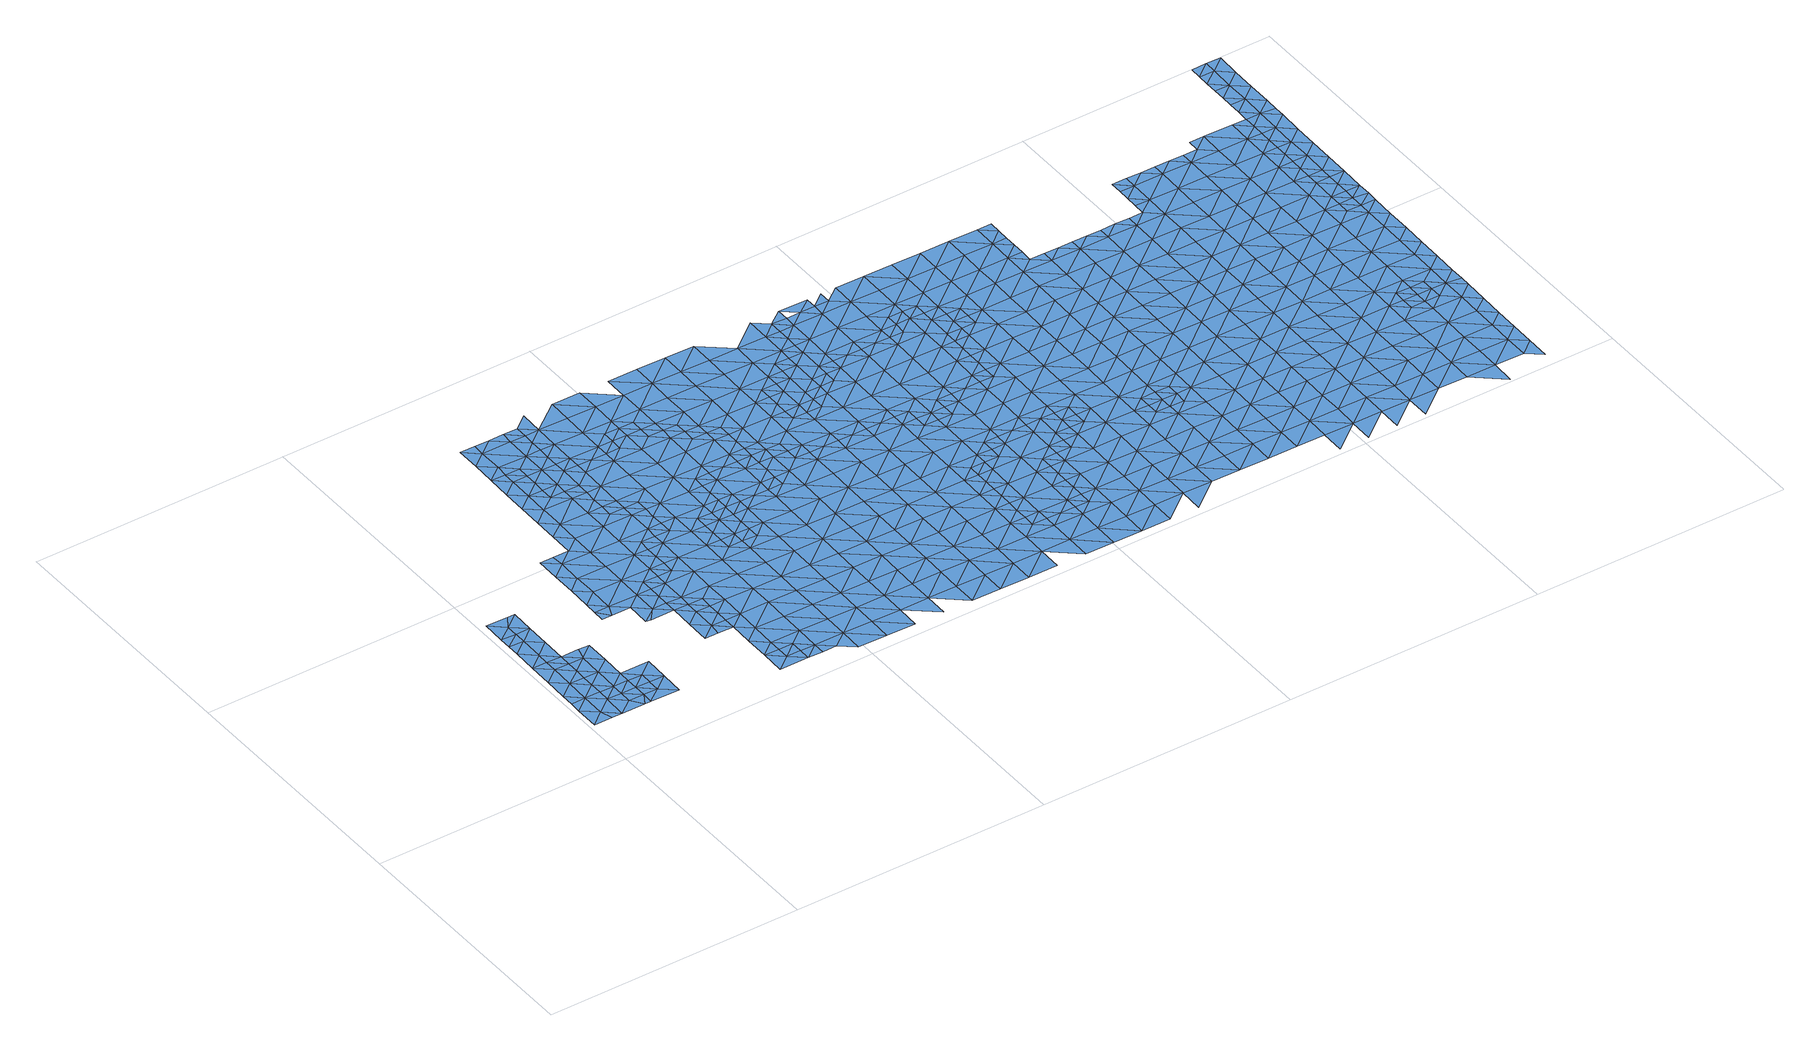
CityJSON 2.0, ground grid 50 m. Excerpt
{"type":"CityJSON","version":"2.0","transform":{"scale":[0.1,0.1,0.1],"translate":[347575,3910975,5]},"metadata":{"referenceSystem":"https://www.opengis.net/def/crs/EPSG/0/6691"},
"CityObjects":{
"waterbody1":{"type":"WaterBody","attributes":{"name":"7","class":"1140","function":"1","WaterBodyRiverFloodingRiskAttribute.description":"4","WaterBodyRiverFloodingRiskAttribute.rankOrg":"3","WaterBodyRiverFloodingRiskAttribute.adminType":"2","WaterBodyRiverFloodingRiskAttribute.scale":"L2"},"geometry":[{"type":"MultiSurface","lod":"1","boundaries":[[[0,1,2]],[[3,4,1]],[[5,6,7]],[[8,7,6]],[[9,8,4]],[[2,4,8]],[[10,0,2]],[[11,3,1]],[[12,13,14]],[[9,7,8]],[[15,16,17]],[[16,15,12]],[[12,18,16]],[[19,18,12]],[[19,12,14]],[[20,19,14]],[[10,21,0]],[[22,18,19]],[[15,13,12]],[[2,1,4]],[[6,2,8]],[[19,21,22]],[[21,19,0]],[[20,0,19]],[[23,0,20]],[[0,23,24]],[[25,7,9]],[[1,24,11]],[[0,24,1]]]}]},
"waterbody2":{"type":"WaterBody","attributes":{"name":"7","class":"1140","function":"1","WaterBodyRiverFloodingRiskAttribute.description":"4","WaterBodyRiverFloodingRiskAttribute.rankOrg":"2","WaterBodyRiverFloodingRiskAttribute.adminType":"2","WaterBodyRiverFloodingRiskAttribute.scale":"L2"},"geometry":[{"type":"MultiSurface","lod":"1","boundaries":[[[26,17,27]],[[15,17,26]],[[28,26,29]],[[30,28,29]],[[31,30,29]],[[29,32,31]],[[15,26,13]],[[27,29,26]],[[30,31,33]],[[13,26,28]],[[27,32,29]]]}]},
"waterbody3":{"type":"WaterBody","attributes":{"name":"7","class":"1140","function":"1","WaterBodyRiverFloodingRiskAttribute.description":"4","WaterBodyRiverFloodingRiskAttribute.rankOrg":"2","WaterBodyRiverFloodingRiskAttribute.adminType":"2","WaterBodyRiverFloodingRiskAttribute.scale":"L2"},"geometry":[{"type":"MultiSurface","lod":"1","boundaries":[[[34,6,5]],[[34,35,6]],[[34,36,35]],[[37,38,39]],[[18,38,37]],[[22,38,18]],[[22,21,38]],[[21,35,38]],[[35,21,10]],[[10,2,35]],[[38,36,39]],[[35,2,6]],[[36,38,35]],[[39,40,37]],[[16,37,17]],[[16,18,37]],[[37,41,17]],[[40,41,37]]]}]},
"waterbody4":{"type":"WaterBody","attributes":{"name":"7","class":"1140","function":"1","WaterBodyRiverFloodingRiskAttribute.description":"4","WaterBodyRiverFloodingRiskAttribute.rankOrg":"1","WaterBodyRiverFloodingRiskAttribute.adminType":"2","WaterBodyRiverFloodingRiskAttribute.scale":"L2"},"geometry":[{"type":"MultiSurface","lod":"1","boundaries":[[[42,43,33]],[[44,42,45]],[[32,45,42]],[[42,44,43]],[[31,32,42]],[[42,33,31]]]}]},
"waterbody5":{"type":"WaterBody","attributes":{"name":"7","class":"1140","function":"1","WaterBodyRiverFloodingRiskAttribute.description":"4","WaterBodyRiverFloodingRiskAttribute.rankOrg":"2","WaterBodyRiverFloodingRiskAttribute.adminType":"2","WaterBodyRiverFloodingRiskAttribute.scale":"L2"},"geometry":[{"type":"MultiSurface","lod":"1","boundaries":[[[25,46,47]],[[46,48,47]],[[47,48,49]],[[49,5,47]],[[47,7,25]],[[7,47,5]]]}]},
"waterbody6":{"type":"WaterBody","attributes":{"name":"7","class":"1140","function":"1","WaterBodyRiverFloodingRiskAttribute.description":"4","WaterBodyRiverFloodingRiskAttribute.rankOrg":"1","WaterBodyRiverFloodingRiskAttribute.adminType":"2","WaterBodyRiverFloodingRiskAttribute.scale":"L2"},"geometry":[{"type":"MultiSurface","lod":"1","boundaries":[[[49,50,5]],[[51,50,48]],[[49,48,50]],[[36,34,50]],[[50,51,36]],[[34,5,50]]]}]},
"waterbody7":{"type":"WaterBody","attributes":{"name":"7","class":"1140","function":"1","WaterBodyRiverFloodingRiskAttribute.description":"4","WaterBodyRiverFloodingRiskAttribute.rankOrg":"2","WaterBodyRiverFloodingRiskAttribute.adminType":"2","WaterBodyRiverFloodingRiskAttribute.scale":"L2"},"geometry":[{"type":"MultiSurface","lod":"1","boundaries":[[[52,53,54]],[[55,56,57]],[[57,56,58]],[[59,60,53]],[[53,52,59]],[[56,61,58]],[[62,58,61]],[[63,60,64]],[[55,65,56]],[[60,59,64]],[[66,63,64]],[[52,67,59]],[[68,69,70]],[[71,66,64]],[[68,62,69]],[[62,61,69]],[[56,72,61]],[[69,73,70]],[[74,75,65]],[[74,76,75]],[[77,73,67]],[[77,70,73]],[[75,76,78]],[[56,65,72]],[[59,67,79]],[[71,64,80]],[[64,59,81]],[[65,75,72]],[[78,82,75]],[[67,73,79]],[[59,79,81]],[[61,72,83]],[[80,64,81]],[[69,61,84]],[[69,85,73]],[[84,61,83]],[[73,85,79]],[[86,75,82]],[[87,88,89]],[[88,80,81]],[[87,80,88]],[[90,91,92]],[[72,75,86]],[[93,92,91]],[[72,94,83]],[[69,84,85]],[[79,95,81]],[[86,82,96]],[[97,98,99]],[[91,100,93]],[[97,89,98]],[[89,88,98]],[[101,93,100]],[[83,102,84]],[[95,79,85]],[[81,103,88]],[[72,86,94]],[[90,104,91]],[[95,103,81]],[[105,99,98]],[[106,107,108]],[[109,86,96]],[[110,101,100]],[[111,108,107]],[[112,111,107]],[[84,113,85]],[[114,100,91]],[[83,94,102]],[[107,115,112]],[[115,104,116]],[[98,117,105]],[[114,91,104]],[[118,110,100]],[[116,112,115]],[[119,120,121]],[[98,88,122]],[[113,84,102]],[[106,123,107]],[[122,88,103]],[[109,124,86]],[[125,126,120]],[[114,127,100]],[[114,104,115]],[[95,85,128]],[[94,129,102]],[[107,130,115]],[[128,85,113]],[[95,131,103]],[[120,119,125]],[[94,86,129]],[[100,127,118]],[[125,132,126]],[[117,98,133]],[[128,131,95]],[[98,122,133]],[[107,123,130]],[[134,122,103]],[[135,132,123]],[[129,86,124]],[[135,126,132]],[[102,136,113]],[[137,138,115]],[[119,139,125]],[[140,134,103]],[[115,130,137]],[[141,142,143]],[[114,115,138]],[[123,144,130]],[[134,145,122]],[[141,117,133]],[[143,117,141]],[[146,118,127]],[[145,147,122]],[[122,147,133]],[[138,148,114]],[[149,127,114]],[[123,132,144]],[[113,150,128]],[[148,149,114]],[[139,151,125]],[[102,129,136]],[[141,152,142]],[[125,151,132]],[[103,131,140]],[[152,139,153]],[[154,146,127]],[[124,109,155]],[[156,130,144]],[[153,142,152]],[[157,158,133]],[[133,158,141]],[[124,159,129]],[[150,113,136]],[[133,147,157]],[[154,127,149]],[[152,151,139]],[[160,134,140]],[[132,161,144]],[[162,136,129]],[[163,146,154]],[[164,165,128]],[[159,124,155]],[[158,166,141]],[[131,165,140]],[[141,166,152]],[[156,144,167]],[[128,150,164]],[[168,132,151]],[[131,128,165]],[[140,169,160]],[[162,129,159]],[[144,161,167]],[[162,170,136]],[[136,171,150]],[[132,168,161]],[[166,172,152]],[[152,173,151]],[[171,164,150]],[[140,174,169]],[[158,175,166]],[[172,173,152]],[[151,173,168]],[[140,165,174]],[[176,167,161]],[[177,162,159]],[[136,170,171]],[[175,178,166]],[[179,177,159]],[[171,180,164]],[[164,181,165]],[[182,178,175]],[[168,183,161]],[[184,185,186]],[[184,169,185]],[[187,172,166]],[[169,174,185]],[[180,181,164]],[[181,174,165]],[[178,187,166]],[[186,188,189]],[[162,190,170]],[[176,161,191]],[[183,168,173]],[[192,191,161]],[[189,193,182]],[[187,194,172]],[[195,190,162]],[[186,185,188]],[[196,185,174]],[[194,197,172]],[[172,197,173]],[[195,162,177]],[[170,198,171]],[[193,189,188]],[[192,161,183]],[[181,196,174]],[[190,198,170]],[[198,180,171]],[[197,199,173]],[[185,200,188]],[[192,201,191]],[[202,193,188]],[[203,191,201]],[[203,204,205]],[[206,181,180]],[[207,195,177]],[[208,202,188]],[[209,192,183]],[[185,196,200]],[[204,203,201]],[[183,173,210]],[[192,211,201]],[[197,212,199]],[[210,173,199]],[[213,196,181]],[[177,214,215]],[[208,188,200]],[[180,198,206]],[[216,204,201]],[[217,198,190]],[[177,215,207]],[[212,218,199]],[[219,181,206]],[[209,183,210]],[[192,209,211]],[[220,200,196]],[[190,195,217]],[[201,211,216]],[[216,221,204]],[[222,202,208]],[[217,195,207]],[[213,181,219]],[[198,223,206]],[[214,224,215]],[[218,225,199]],[[208,226,222]],[[227,211,209]],[[208,200,220]],[[225,228,199]],[[196,213,220]],[[198,217,223]],[[223,229,206]],[[206,230,219]],[[209,210,231]],[[232,227,209]],[[210,199,228]],[[229,230,206]],[[214,233,224]],[[225,218,234]],[[208,235,226]],[[219,230,213]],[[232,209,231]],[[207,215,236]],[[208,220,235]],[[231,210,228]],[[237,227,232]],[[217,207,236]],[[215,224,236]],[[217,238,223]],[[239,240,241]],[[230,242,213]],[[213,243,220]],[[225,234,244]],[[245,231,228]],[[241,226,239]],[[246,228,225]],[[226,235,239]],[[247,246,225]],[[238,217,236]],[[247,225,244]],[[233,248,224]],[[223,249,229]],[[250,245,228]],[[251,240,239]],[[252,240,251]],[[252,253,244]],[[235,220,243]],[[250,228,246]],[[213,242,243]],[[250,254,245]],[[223,238,255]],[[253,252,251]],[[243,256,235]],[[235,257,239]],[[258,251,239]],[[236,224,248]],[[249,259,229]],[[259,242,230]],[[233,260,248]],[[223,255,249]],[[248,261,236]],[[230,229,259]],[[257,258,239]],[[262,253,251]],[[258,262,251]],[[238,236,261]],[[257,235,256]],[[242,263,243]],[[262,264,253]],[[261,265,238]],[[238,266,255]],[[265,266,238]],[[263,242,259]],[[260,267,248]],[[255,268,249]],[[263,269,243]],[[270,258,257]],[[267,261,248]],[[268,259,249]],[[256,271,257]],[[256,243,271]],[[257,272,270]],[[260,273,267]],[[271,243,269]],[[274,265,261]],[[255,266,268]],[[267,275,261]],[[275,274,261]],[[263,259,276]],[[257,277,272]],[[278,269,263]],[[259,268,276]],[[257,271,277]],[[274,279,265]],[[279,268,266]],[[280,263,276]],[[266,265,279]],[[281,272,277]],[[282,276,268]],[[263,280,278]],[[279,282,268]],[[271,269,283]],[[275,284,274]],[[275,267,285]],[[285,267,286]],[[283,269,278]],[[277,271,283]],[[281,277,287]],[[285,288,275]],[[282,289,276]],[[284,290,274]],[[291,292,293]],[[290,294,274]],[[274,294,279]],[[275,288,284]],[[291,295,292]],[[289,296,276]],[[292,295,297]],[[277,298,287]],[[299,278,280]],[[298,277,283]],[[292,300,293]],[[280,276,296]],[[301,300,302]],[[303,304,279]],[[279,304,282]],[[301,293,300]],[[303,279,294]],[[296,299,280]],[[286,305,285]],[[306,284,288]],[[297,307,292]],[[308,287,298]],[[309,302,300]],[[310,311,282]],[[283,278,299]],[[282,304,310]],[[312,288,285]],[[307,297,313]],[[307,314,292]],[[292,314,300]],[[289,282,311]],[[299,315,283]],[[283,316,298]],[[317,296,289]],[[298,318,308]],[[319,312,285]],[[320,317,289]],[[320,289,311]],[[306,288,321]],[[314,322,300]],[[312,321,288]],[[285,305,319]],[[309,300,322]],[[316,283,315]],[[318,298,316]],[[323,296,317]],[[296,324,299]],[[314,325,322]],[[305,326,319]],[[325,314,327]],[[328,321,312]],[[329,318,316]],[[323,317,330]],[[331,322,332]],[[315,299,324]],[[322,325,332]],[[333,331,332]],[[296,323,324]],[[334,328,312]],[[316,315,335]],[[327,336,325]],[[337,333,332]],[[338,339,316]],[[330,340,323]],[[338,316,335]],[[336,327,341]],[[336,342,325]],[[325,342,332]],[[329,316,339]],[[319,326,343]],[[344,315,324]],[[312,319,345]],[[335,315,344]],[[340,346,323]],[[347,324,323]],[[345,319,343]],[[342,348,332]],[[334,312,345]],[[337,332,348]],[[323,346,347]],[[349,335,344]],[[324,350,344]],[[351,352,353]],[[354,348,342]],[[352,334,345]],[[351,334,352]],[[355,349,344]],[[352,356,353]],[[324,347,350]],[[356,357,358]],[[343,326,359]],[[342,360,354]],[[361,355,344]],[[358,353,356]],[[354,362,348]],[[363,348,362]],[[326,364,359]],[[347,365,350]],[[345,366,352]],[[367,363,362]],[[360,368,354]],[[369,370,371]],[[345,343,366]],[[371,357,369]],[[344,350,361]],[[372,373,374]],[[357,356,369]],[[372,367,362]],[[374,367,372]],[[365,375,350]],[[343,359,366]],[[361,376,355]],[[366,377,352]],[[352,378,356]],[[379,370,369]],[[380,355,376]],[[377,378,352]],[[381,373,372]],[[378,369,356]],[[382,380,376]],[[375,383,350]],[[354,368,384]],[[385,379,369]],[[386,372,362]],[[387,382,376]],[[362,354,388]],[[389,381,372]],[[359,364,390]],[[368,391,384]],[[354,384,388]],[[361,350,392]],[[366,359,390]],[[369,393,385]],[[375,394,383]],[[392,350,383]],[[387,376,395]],[[391,396,384]],[[372,386,389]],[[369,378,393]],[[362,388,386]],[[376,361,397]],[[394,398,383]],[[399,366,390]],[[361,392,397]],[[377,366,400]],[[377,401,378]],[[402,403,404]],[[395,376,397]],[[384,405,388]],[[402,385,403]],[[405,384,396]],[[385,393,403]],[[406,389,386]],[[366,399,400]],[[398,407,383]],[[408,404,403]],[[409,386,388]],[[410,395,397]],[[411,399,390]],[[412,406,386]],[[401,413,378]],[[377,400,401]],[[405,396,414]],[[390,415,411]],[[393,378,413]],[[416,408,403]],[[417,388,405]],[[392,383,418]],[[398,419,407]],[[418,420,392]],[[410,397,421]],[[383,407,418]],[[409,388,417]],[[414,422,405]],[[403,393,423]],[[397,392,420]],[[412,386,409]],[[419,424,407]],[[425,399,411]],[[400,426,401]],[[422,414,427]],[[422,428,405]],[[393,413,423]],[[416,403,423]],[[400,399,426]],[[421,397,420]],[[417,405,428]],[[426,399,425]],[[429,412,409]],[[407,430,418]],[[431,409,417]],[[432,424,433]],[[401,434,413]],[[435,436,437]],[[432,416,423]],[[433,416,432]],[[435,421,420]],[[437,421,435]],[[434,423,413]],[[407,424,430]],[[401,426,438]],[[417,428,431]],[[439,440,441]],[[439,436,435]],[[425,411,442]],[[441,436,439]],[[431,443,409]],[[409,444,429]],[[424,432,430]],[[445,426,425]],[[401,438,434]],[[431,428,446]],[[443,444,409]],[[423,447,432]],[[418,430,448]],[[420,418,449]],[[450,451,452]],[[453,440,439]],[[452,440,453]],[[447,430,432]],[[454,425,442]],[[435,420,449]],[[446,455,431]],[[418,448,449]],[[423,434,456]],[[450,452,453]],[[435,457,439]],[[445,425,454]],[[458,457,435]],[[459,434,438]],[[423,456,447]],[[438,426,460]],[[461,453,439]],[[462,443,431]],[[435,449,458]],[[463,455,464]],[[465,450,453]],[[460,426,445]],[[464,466,463]],[[448,430,467]],[[468,454,442]],[[456,434,469]],[[466,470,463]],[[462,444,443]],[[431,455,471]],[[430,447,467]],[[461,465,453]],[[472,447,456]],[[473,468,442]],[[468,445,454]],[[449,448,474]],[[456,469,475]],[[438,460,459]],[[455,463,471]],[[470,476,463]],[[469,434,459]],[[439,457,461]],[[456,475,472]],[[448,467,474]],[[431,471,462]],[[477,460,445]],[[478,467,447]],[[479,449,474]],[[480,457,458]],[[481,469,459]],[[461,482,465]],[[482,476,483]],[[458,449,484]],[[485,463,476]],[[483,465,482]],[[444,462,486]],[[477,459,460]],[[487,445,468]],[[484,449,479]],[[447,472,488]],[[484,480,458]],[[485,489,463]],[[490,474,467]],[[491,481,459]],[[457,480,461]],[[471,463,489]],[[477,445,487]],[[485,476,482]],[[472,492,488]],[[493,468,473]],[[447,488,478]],[[489,494,471]],[[477,495,459]],[[496,486,462]],[[497,493,473]],[[493,487,468]],[[462,471,494]],[[459,495,491]],[[492,498,488]],[[482,461,499]],[[467,478,490]],[[494,496,462]],[[500,484,479]],[[499,461,480]],[[479,474,501]],[[499,502,482]],[[482,503,485]],[[501,474,490]],[[504,478,488]],[[493,505,487]],[[487,506,477]],[[507,480,484]],[[508,491,509]],[[485,510,489]],[[491,495,509]],[[498,508,509]],[[505,506,487]],[[500,479,501]],[[488,498,511]],[[512,495,477]],[[482,502,503]],[[480,513,499]],[[498,509,511]],[[512,509,495]],[[514,493,497]],[[507,484,500]],[[488,511,504]],[[515,502,499]],[[485,503,510]],[[490,478,516]],[[517,514,497]],[[494,489,518]],[[516,478,504]],[[516,519,490]],[[477,506,512]],[[513,515,499]],[[520,500,501]],[[480,507,513]],[[489,510,518]],[[501,490,519]],[[502,521,503]],[[522,506,505]],[[496,494,523]],[[519,520,501]],[[524,504,511]],[[505,493,522]],[[509,512,525]],[[511,509,526]],[[494,518,523]],[[500,527,507]],[[503,528,510]],[[522,493,514]],[[526,509,525]],[[521,502,515]],[[529,516,504]],[[530,514,517]],[[527,500,520]],[[527,531,507]],[[511,526,524]],[[517,532,530]],[[506,522,533]],[[512,506,534]],[[512,535,525]],[[503,521,528]],[[513,507,531]],[[518,510,536]],[[529,504,524]],[[519,516,529]],[[537,522,514]],[[538,520,519]],[[506,533,534]],[[515,513,531]],[[530,539,514]],[[523,518,536]],[[510,528,536]],[[526,525,535]],[[521,540,528]],[[512,534,535]],[[521,515,541]],[[542,524,526]],[[538,519,529]],[[543,523,536]],[[538,544,520]],[[520,545,527]],[[515,531,541]],[[537,514,539]],[[546,536,528]],[[547,542,526]],[[548,546,528]],[[547,526,535]],[[521,549,540]],[[550,529,524]],[[548,528,540]],[[533,522,551]],[[552,531,527]],[[549,521,541]],[[551,522,537]],[[542,550,524]],[[553,539,530]],[[554,555,536]],[[536,555,543]],[[530,556,557]],[[558,538,529]],[[520,544,545]],[[534,533,559]],[[536,546,554]],[[557,553,530]],[[560,540,549]],[[558,544,538]],[[533,551,559]],[[527,545,552]],[[535,534,561]],[[535,562,547]],[[543,555,563]],[[564,549,541]],[[541,531,565]],[[561,562,535]],[[562,542,547]],[[534,559,561]],[[565,564,541]],[[529,550,558]],[[537,539,566]],[[537,567,551]],[[544,568,545]],[[560,549,569]],[[531,552,565]],[[558,568,544]],[[564,569,549]],[[566,539,553]],[[570,550,542]],[[571,553,557]],[[559,551,567]],[[537,566,567]],[[572,542,562]],[[557,573,571]],[[574,558,550]],[[545,568,575]],[[552,545,576]],[[577,569,564]],[[561,559,578]],[[570,542,572]],[[570,574,550]],[[571,579,553]],[[559,567,578]],[[545,575,576]],[[565,580,564]],[[558,581,568]],[[565,552,580]],[[582,577,564]],[[566,553,579]],[[583,567,566]],[[580,552,576]],[[568,581,575]],[[561,578,584]],[[562,561,585]],[[562,586,572]],[[587,582,564]],[[580,587,564]],[[585,586,562]],[[588,566,579]],[[589,578,567]],[[561,584,585]],[[558,574,581]],[[575,590,576]],[[583,566,588]],[[570,572,586]],[[591,579,571]],[[571,592,593]],[[590,575,581]],[[570,594,574]],[[590,595,576]],[[576,596,580]],[[593,591,571]],[[597,582,587]],[[584,578,589]],[[598,594,570]],[[567,583,589]],[[579,599,588]],[[600,581,574]],[[589,601,584]],[[570,586,598]],[[587,602,597]],[[585,584,601]],[[594,600,574]],[[576,595,596]],[[601,603,585]],[[585,604,586]],[[581,605,590]],[[587,580,606]],[[583,588,599]],[[603,604,585]],[[579,591,599]],[[600,605,581]],[[587,606,602]],[[607,598,586]],[[599,608,583]],[[583,609,589]],[[590,605,595]],[[580,596,606]],[[608,609,583]],[[610,591,593]],[[607,594,598]],[[605,611,595]],[[595,612,596]],[[613,602,606]],[[609,614,589]],[[614,603,601]],[[607,586,604]],[[615,600,594]],[[601,589,614]],[[610,593,616]],[[617,613,606]],[[618,604,603]],[[619,615,594]],[[599,620,608]],[[619,594,607]],[[599,591,620]],[[595,611,612]],[[621,617,606]],[[600,622,605]],[[606,596,621]],[[620,591,610]],[[615,622,600]],[[618,603,614]],[[621,596,612]],[[623,611,605]],[[618,624,604]],[[625,610,616]],[[609,608,626]],[[622,623,605]],[[627,614,609]],[[608,620,626]],[[611,623,612]],[[621,628,617]],[[607,604,629]],[[630,628,631]],[[630,617,628]],[[629,604,624]],[[629,632,607]],[[633,620,610]],[[616,634,625]],[[625,635,610]],[[609,626,636]],[[619,607,632]],[[619,637,615]],[[623,638,612]],[[639,640,641]],[[639,631,640]],[[642,624,618]],[[632,637,619]],[[609,636,627]],[[631,628,640]],[[621,612,638]],[[615,637,622]],[[618,614,642]],[[643,628,621]],[[633,610,635]],[[633,644,620]],[[645,641,640]],[[642,614,627]],[[626,644,636]],[[646,643,621]],[[626,620,644]],[[647,623,622]],[[646,621,638]],[[624,648,629]],[[637,649,622]],[[636,650,627]],[[628,651,640]],[[640,652,645]],[[643,651,628]],[[644,653,636]],[[654,638,623]],[[624,642,655]],[[629,656,632]],[[657,642,627]],[[636,653,650]],[[627,650,658]],[[635,659,633]],[[647,654,623]],[[624,655,648]],[[635,625,659]],[[640,651,652]],[[622,649,647]],[[627,658,657]],[[632,660,637]],[[638,661,646]],[[625,662,659]],[[633,663,644]],[[654,661,638]],[[664,655,642]],[[629,648,656]],[[637,660,649]],[[665,650,653]],[[646,661,643]],[[666,652,651]],[[663,633,659]],[[660,632,656]],[[642,657,667]],[[668,653,644]],[[669,659,662]],[[670,669,662]],[[653,671,665]],[[672,651,643]],[[660,673,649]],[[661,674,643]],[[657,675,667]],[[651,676,666]],[[642,667,664]],[[674,672,643]],[[648,677,656]],[[644,663,678]],[[679,654,647]],[[648,655,677]],[[647,649,680]],[[672,676,651]],[[653,668,671]],[[681,659,669]],[[675,682,667]],[[677,655,664]],[[663,659,681]],[[644,678,668]],[[680,649,673]],[[680,679,647]],[[683,678,663]],[[681,683,663]],[[654,684,661]],[[679,684,654]],[[685,686,682]],[[685,671,686]],[[656,677,687]],[[660,656,688]],[[683,689,678]],[[660,690,673]],[[678,689,668]],[[671,668,686]],[[691,676,672]],[[664,667,692]],[[667,682,692]],[[674,661,684]],[[656,687,688]],[[668,693,686]],[[682,686,692]],[[677,664,694]],[[690,660,688]],[[690,695,673]],[[695,679,680]],[[668,689,693]],[[672,674,696]],[[691,672,697]],[[664,692,694]],[[694,698,677]],[[677,699,687]],[[680,673,695]],[[674,684,696]],[[700,701,686]],[[686,701,692]],[[700,686,693]],[[672,702,697]],[[703,684,679]],[[687,704,688]],[[701,705,692]],[[706,690,688]],[[672,696,702]],[[692,705,694]],[[707,703,679]],[[677,698,699]],[[704,706,688]],[[708,696,684]],[[679,695,707]],[[705,709,694]],[[710,695,690]],[[694,709,698]],[[711,697,712]],[[713,710,690]],[[713,690,706]],[[697,702,712]],[[687,699,704]],[[714,699,698]],[[715,707,695]],[[715,695,710]],[[716,712,702]],[[698,709,714]],[[684,703,708]],[[717,706,704]],[[702,696,716]],[[715,718,707]],[[719,703,707]],[[718,719,707]],[[720,699,714]],[[716,696,708]],[[721,715,710]],[[704,699,720]],[[704,722,717]],[[716,723,712]],[[721,710,724]],[[725,726,703]],[[703,726,708]],[[722,704,720]],[[703,719,725]],[[727,715,721]],[[728,729,708]],[[724,730,721]],[[708,729,716]],[[708,726,728]],[[731,727,721]],[[730,731,721]],[[732,723,716]],[[733,732,716]],[[716,729,733]],[[734,723,732]]]}]},
"waterbody8":{"type":"WaterBody","attributes":{"name":"7","class":"1140","function":"1","WaterBodyRiverFloodingRiskAttribute.description":"4","WaterBodyRiverFloodingRiskAttribute.rankOrg":"1","WaterBodyRiverFloodingRiskAttribute.adminType":"2","WaterBodyRiverFloodingRiskAttribute.scale":"L2"},"geometry":[{"type":"MultiSurface","lod":"1","boundaries":[[[68,70,735]],[[735,70,736]],[[737,735,736]],[[62,68,735]],[[54,737,736]],[[77,52,736]],[[52,54,736]],[[62,735,738]],[[52,77,67]],[[70,77,736]],[[738,735,739]],[[739,735,737]]]}]},
"waterbody9":{"type":"WaterBody","attributes":{"name":"7","class":"1140","function":"1","WaterBodyRiverFloodingRiskAttribute.description":"4","WaterBodyRiverFloodingRiskAttribute.rankOrg":"1","WaterBodyRiverFloodingRiskAttribute.adminType":"2","WaterBodyRiverFloodingRiskAttribute.scale":"L2"},"geometry":[{"type":"MultiSurface","lod":"1","boundaries":[[[55,57,740]],[[57,741,740]],[[55,740,65]],[[74,740,76]],[[741,76,740]],[[65,740,74]]]}]},
"waterbody10":{"type":"WaterBody","attributes":{"name":"7","class":"1140","function":"1","WaterBodyRiverFloodingRiskAttribute.description":"4","WaterBodyRiverFloodingRiskAttribute.rankOrg":"1","WaterBodyRiverFloodingRiskAttribute.adminType":"2","WaterBodyRiverFloodingRiskAttribute.scale":"L2"},"geometry":[{"type":"MultiSurface","lod":"1","boundaries":[[[742,108,743]],[[744,745,746]],[[747,748,749]],[[99,750,745]],[[748,89,97]],[[99,105,750]],[[746,745,750]],[[142,746,750]],[[143,142,750]],[[744,749,745]],[[117,143,750]],[[105,117,750]],[[87,89,751]],[[751,66,71]],[[752,60,63]],[[753,66,751]],[[749,744,754]],[[121,755,744]],[[743,756,742]],[[744,755,757]],[[744,757,754]],[[754,757,758]],[[759,758,757]],[[748,745,749]],[[748,99,745]],[[97,99,748]],[[751,80,87]],[[760,743,112]],[[761,743,760]],[[761,756,743]],[[756,759,742]],[[757,742,759]],[[762,742,757]],[[742,762,108]],[[106,108,762]],[[758,763,754]],[[71,80,751]],[[63,66,752]],[[753,752,66]],[[753,764,752]],[[749,765,747]],[[749,763,765]],[[763,766,765]],[[766,767,765]],[[768,765,767]],[[769,770,771]],[[771,770,753]],[[771,747,765]],[[753,770,764]],[[772,764,773]],[[774,772,775]],[[772,774,764]],[[774,776,764]],[[60,752,777]],[[752,776,777]],[[777,776,778]],[[53,777,54]],[[779,54,777]],[[778,779,777]],[[53,60,777]],[[754,763,749]],[[752,764,776]],[[139,119,153]],[[153,119,746]],[[104,90,116]],[[116,90,760]],[[90,92,760]],[[768,771,765]],[[773,770,769]],[[771,768,769]],[[747,771,753]],[[748,747,753]],[[748,753,751]],[[119,121,746]],[[120,126,755]],[[126,762,755]],[[126,135,762]],[[111,112,743]],[[751,89,748]],[[773,764,770]],[[142,153,746]],[[746,121,744]],[[120,755,121]],[[757,755,762]],[[135,106,762]],[[106,135,123]],[[108,111,743]],[[112,116,760]],[[760,92,761]]]}]},
"waterbody11":{"type":"WaterBody","attributes":{"name":"7","class":"1140","function":"1","WaterBodyRiverFloodingRiskAttribute.description":"4","WaterBodyRiverFloodingRiskAttribute.rankOrg":"1","WaterBodyRiverFloodingRiskAttribute.adminType":"2","WaterBodyRiverFloodingRiskAttribute.scale":"L2"},"geometry":[{"type":"MultiSurface","lod":"1","boundaries":[[[137,130,780]],[[138,137,780]],[[130,156,780]],[[780,781,138]],[[781,149,148]],[[148,138,781]],[[156,167,780]],[[154,782,163]],[[782,149,781]],[[154,149,782]],[[780,783,781]],[[784,163,782]],[[780,167,783]],[[781,785,782]],[[167,176,783]],[[781,783,785]],[[785,786,782]],[[176,203,783]],[[203,205,783]],[[783,205,785]],[[176,191,203]],[[782,786,787]],[[205,788,785]],[[785,789,786]],[[788,789,785]],[[786,789,787]],[[204,788,205]],[[204,221,788]],[[790,787,789]],[[211,227,216]],[[221,791,788]],[[216,792,221]],[[791,793,788]],[[216,227,792]],[[792,791,221]],[[789,788,793]],[[227,237,792]],[[790,789,793]],[[794,791,792]],[[232,231,245]],[[795,237,232]],[[232,245,795]],[[792,237,794]],[[796,793,791]],[[794,797,791]],[[237,795,794]],[[244,253,247]],[[245,254,795]],[[797,796,791]],[[798,246,247]],[[247,253,798]],[[799,793,796]],[[254,800,795]],[[801,254,250]],[[801,246,798]],[[250,246,801]],[[253,264,798]],[[802,797,794]],[[801,800,254]],[[803,799,796]],[[794,795,802]],[[802,795,800]],[[264,804,798]],[[805,801,798]],[[270,806,258]],[[806,264,262]],[[797,807,796]],[[262,258,806]],[[802,807,797]],[[806,804,264]],[[808,803,796]],[[270,272,806]],[[805,798,804]],[[809,796,807]],[[800,801,810]],[[811,804,806]],[[810,801,805]],[[272,811,806]],[[802,812,807]],[[796,809,808]],[[802,800,812]],[[295,805,804]],[[812,800,810]],[[813,295,804]],[[807,814,809]],[[811,813,804]],[[291,293,805]],[[805,293,810]],[[272,281,811]],[[291,805,295]],[[815,808,809]],[[807,812,814]],[[293,301,810]],[[301,302,810]],[[281,287,811]],[[810,302,812]],[[816,809,814]],[[297,295,813]],[[815,809,816]],[[302,817,812]],[[313,297,813]],[[813,811,818]],[[811,287,818]],[[817,819,812]],[[309,817,302]],[[814,812,819]],[[287,308,818]],[[816,814,819]],[[820,813,818]],[[313,813,820]],[[308,318,818]],[[309,322,817]],[[815,816,821]],[[822,313,820]],[[307,313,822]],[[816,819,821]],[[307,327,314]],[[331,333,817]],[[318,823,818]],[[817,322,331]],[[819,817,333]],[[327,307,822]],[[820,818,823]],[[819,824,821]],[[822,341,327]],[[823,318,329]],[[825,820,823]],[[819,333,824]],[[822,820,826]],[[824,827,821]],[[329,339,823]],[[333,337,824]],[[820,825,826]],[[341,822,826]],[[339,828,823]],[[337,348,824]],[[823,828,825]],[[821,827,829]],[[338,335,830]],[[336,831,342]],[[831,341,826]],[[336,341,831]],[[348,363,824]],[[830,335,349]],[[339,338,830]],[[363,367,824]],[[830,828,339]],[[827,824,367]],[[828,832,825]],[[825,833,826]],[[360,342,831]],[[373,829,827]],[[349,355,830]],[[374,373,827]],[[374,827,367]],[[355,380,830]],[[380,382,830]],[[833,834,826]],[[828,830,382]],[[360,831,368]],[[825,832,833]],[[831,826,834]],[[835,832,828]],[[831,834,368]],[[381,836,373]],[[828,382,835]],[[387,835,382]],[[832,837,833]],[[391,368,834]],[[832,835,838]],[[833,839,834]],[[396,391,834]],[[387,395,835]],[[832,838,837]],[[840,836,389]],[[833,837,839]],[[396,834,839]],[[835,841,838]],[[842,841,835]],[[835,395,842]],[[389,406,840]],[[838,843,837]],[[414,396,839]],[[842,395,410]],[[841,843,838]],[[837,844,839]],[[839,427,414]],[[410,421,842]],[[843,844,837]],[[845,406,412]],[[436,841,842]],[[437,436,842]],[[842,421,437]],[[427,839,844]],[[440,843,841]],[[441,440,841]],[[441,841,436]],[[451,844,843]],[[846,427,844]],[[422,427,846]],[[452,451,843]],[[452,843,440]],[[428,422,446]],[[446,422,846]],[[466,844,451]],[[846,844,466]],[[455,446,846]],[[464,455,846]],[[846,466,464]],[[450,847,451]],[[466,451,847]],[[470,466,847]],[[450,465,847]],[[476,470,847]],[[465,483,847]],[[483,476,847]]]}]},
"waterbody12":{"type":"WaterBody","attributes":{"name":"7","class":"1140","function":"1","WaterBodyRiverFloodingRiskAttribute.description":"4","WaterBodyRiverFloodingRiskAttribute.rankOrg":"1","WaterBodyRiverFloodingRiskAttribute.adminType":"2","WaterBodyRiverFloodingRiskAttribute.scale":"L2"},"geometry":[{"type":"MultiSurface","lod":"1","boundaries":[[[145,134,848]],[[147,848,849]],[[160,184,848]],[[157,147,849]],[[175,158,849]],[[157,849,158]],[[184,186,848]],[[160,848,134]],[[848,186,849]],[[145,848,147]],[[849,186,189]],[[189,182,849]],[[849,182,175]],[[160,169,184]]]}]},
"waterbody13":{"type":"WaterBody","attributes":{"name":"7","class":"1140","function":"1","WaterBodyRiverFloodingRiskAttribute.description":"4","WaterBodyRiverFloodingRiskAttribute.rankOrg":"1","WaterBodyRiverFloodingRiskAttribute.adminType":"2","WaterBodyRiverFloodingRiskAttribute.scale":"L2"},"geometry":[{"type":"MultiSurface","lod":"1","boundaries":[[[193,850,182]],[[222,851,202]],[[850,852,187]],[[218,852,853]],[[252,853,240]],[[240,853,851]],[[852,851,853]],[[850,851,852]],[[851,850,202]],[[852,218,212]],[[222,226,241]],[[241,240,851]],[[234,853,244]],[[193,202,850]],[[178,182,850]],[[850,187,178]],[[194,187,852]],[[194,852,197]],[[212,197,852]],[[234,218,853]],[[222,241,851]],[[252,244,853]]]}]},
"waterbody14":{"type":"WaterBody","attributes":{"name":"7","class":"1140","function":"1","WaterBodyRiverFloodingRiskAttribute.description":"4","WaterBodyRiverFloodingRiskAttribute.rankOrg":"1","WaterBodyRiverFloodingRiskAttribute.adminType":"2","WaterBodyRiverFloodingRiskAttribute.scale":"L2"},"geometry":[{"type":"MultiSurface","lod":"1","boundaries":[[[854,385,402]],[[402,404,854]],[[854,404,855]],[[856,854,855]],[[856,370,854]],[[856,855,857]],[[371,370,858]],[[394,375,855]],[[857,855,375]],[[858,357,371]],[[346,857,347]],[[859,860,861]],[[346,340,857]],[[862,340,330]],[[856,340,862]],[[863,856,862]],[[858,856,863]],[[861,858,863]],[[304,861,863]],[[303,861,304]],[[290,284,859]],[[306,859,284]],[[310,304,863]],[[303,294,861]],[[379,385,854]],[[861,294,859]],[[859,321,860]],[[328,860,321]],[[328,334,860]],[[351,353,860]],[[860,353,864]],[[351,860,334]],[[861,860,864]],[[290,859,294]],[[306,321,859]],[[855,398,394]],[[857,375,365]],[[856,857,340]],[[379,854,370]],[[856,858,370]],[[864,858,861]],[[353,358,864]],[[433,865,416]],[[404,398,855]],[[865,433,424]],[[365,347,857]],[[330,320,862]],[[330,317,320]],[[320,311,862]],[[311,310,863]],[[862,311,863]],[[424,419,865]],[[419,398,865]],[[404,865,398]],[[408,865,404]],[[408,416,865]],[[358,357,864]],[[357,858,864]]]}]},
"waterbody15":{"type":"WaterBody","attributes":{"name":"7","class":"1140","function":"1","WaterBodyRiverFloodingRiskAttribute.description":"4","WaterBodyRiverFloodingRiskAttribute.rankOrg":"1","WaterBodyRiverFloodingRiskAttribute.adminType":"2","WaterBodyRiverFloodingRiskAttribute.scale":"L2"},"geometry":[{"type":"MultiSurface","lod":"1","boundaries":[[[481,491,508]],[[498,492,508]],[[481,508,866]],[[492,472,866]],[[866,508,492]],[[472,475,866]],[[469,481,866]],[[475,469,866]]]}]},
"waterbody16":{"type":"WaterBody","attributes":{"name":"7","class":"1140","function":"1","WaterBodyRiverFloodingRiskAttribute.description":"4","WaterBodyRiverFloodingRiskAttribute.rankOrg":"1","WaterBodyRiverFloodingRiskAttribute.adminType":"2","WaterBodyRiverFloodingRiskAttribute.scale":"L2"},"geometry":[{"type":"MultiSurface","lod":"1","boundaries":[[[665,671,685]],[[682,675,685]],[[867,685,675]],[[665,685,867]],[[658,665,867]],[[650,665,658]],[[658,867,657]],[[675,657,867]]]}]},
"waterbody17":{"type":"WaterBody","attributes":{"name":"7","class":"1140","function":"1","WaterBodyRiverFloodingRiskAttribute.description":"4","WaterBodyRiverFloodingRiskAttribute.rankOrg":"1","WaterBodyRiverFloodingRiskAttribute.adminType":"2","WaterBodyRiverFloodingRiskAttribute.scale":"L2"},"geometry":[{"type":"MultiSurface","lod":"1","boundaries":[[[868,717,722]],[[724,710,869]],[[717,713,706]],[[713,717,869]],[[869,710,713]],[[717,868,869]],[[869,868,730]],[[730,724,869]]]}]},
"waterbody18":{"type":"WaterBody","attributes":{"name":"7","class":"1140","function":"1","WaterBodyRiverFloodingRiskAttribute.description":"4","WaterBodyRiverFloodingRiskAttribute.rankOrg":"1","WaterBodyRiverFloodingRiskAttribute.adminType":"2","WaterBodyRiverFloodingRiskAttribute.scale":"L2"},"geometry":[{"type":"MultiSurface","lod":"1","boundaries":[[[870,732,733]],[[871,732,870]],[[870,872,871]],[[873,872,870]],[[873,870,874]],[[729,874,870]],[[728,874,729]],[[725,719,875]],[[725,875,726]],[[726,875,874]],[[719,876,875]],[[728,726,874]],[[877,871,872]],[[878,879,880]],[[881,882,880]],[[883,884,885]],[[886,884,883]],[[887,888,889]],[[888,880,889]],[[881,880,888]],[[880,879,889]],[[890,889,885]],[[887,889,890]],[[884,890,885]],[[871,882,734]],[[871,880,882]],[[877,878,871]],[[876,719,718]],[[727,718,715]],[[734,732,871]],[[718,727,876]],[[871,878,880]],[[727,731,876]],[[733,729,870]],[[891,875,876]],[[892,873,874]],[[883,885,893]],[[879,894,889]],[[894,885,889]],[[893,885,894]],[[892,875,891]],[[892,874,875]],[[731,891,876]]]}]}
},
"vertices":[
[39,174,3],[38,128,3],[67,151,3],[45,105,3],[66,105,3],[124,150,3],[96,150,3],[124,127,3],[95,127,3],[111,104,3],[68,174,3],[10,105,3],[41,267,3],[13,290,3],[12,244,3],[41,290,3],[69,266,3],[70,289,3],[69,243,3],[40,221,3],[11,198,3],[68,197,3],[68,220,3],[11,174,3],[10,152,3],[123,104,3],
[42,313,3],[70,336,3],[14,337,3],[42,359,3],[14,360,3],[43,382,3],[71,382,3],[14,383,3],
[124,173,3],[96,173,3],[125,196,3],[98,266,3],[97,220,3],[126,242,3],[126,288,3],[104,289,3],
[43,405,3],[15,429,3],[58,428,3],[72,428,3],
[180,103,3],[152,126,3],[181,149,3],[152,149,3],
[153,172,3],[182,195,3],
[325,285,3],[297,309,3],[297,286,3],[379,99,3],[379,122,3],[351,100,3],[351,146,3],[326,308,3],[298,332,3],[380,169,3],[352,192,3],[298,355,3],[326,354,3],[407,99,3],[298,378,3],[354,285,3],[352,215,3],[381,215,3],[353,238,3],[327,377,3],[436,121,3],[382,261,3],[407,76,3],[435,75,3],[407,53,3],[353,261,3],[435,52,3],[382,307,3],[355,377,3],[383,353,3],[463,52,3],[437,168,3],[438,214,3],[438,260,3],[492,74,3],[356,400,3],[384,400,3],[356,423,3],[276,748,3],[277,771,3],[248,749,3],[249,795,3],[493,120,3],[439,306,3],[491,28,3],[356,446,3],[385,446,3],[357,469,3],[277,817,3],[249,841,3],[494,167,3],[440,352,3],[305,748,3],[385,469,3],[331,655,3],[332,678,3],[303,655,3],[548,27,3],[278,841,3],[303,678,3],[304,701,3],[494,213,3],[333,770,3],[333,724,3],[304,725,3],[414,468,3],[306,840,3],[387,561,3],[359,585,3],[358,562,3],[441,399,3],[360,654,3],[549,73,3],[387,585,3],[359,608,3],[334,817,3],[495,259,3],[550,119,3],[361,701,3],[496,305,3],[388,631,3],[442,445,3],[469,375,3],[360,631,3],[551,166,3],[361,724,3],[361,747,3],[415,561,3],[497,352,3],[442,491,3],[414,515,3],[414,492,3],[389,677,3],[469,398,3],[335,840,3],[470,421,3],[362,770,3],[362,793,3],[551,212,3],[444,584,3],[443,537,3],[415,538,3],[363,816,3],[605,26,3],[389,700,3],[470,444,3],[470,468,3],[606,72,3],[497,375,3],[446,676,3],[607,119,3],[363,839,3],[552,258,3],[553,304,3],[499,490,3],[417,700,3],[445,630,3],[526,374,3],[607,165,3],[608,211,3],[500,536,3],[501,583,3],[554,351,3],[499,467,3],[446,699,3],[663,71,3],[528,490,3],[662,25,3],[609,257,3],[610,303,3],[527,467,3],[502,629,3],[526,397,3],[554,397,3],[526,420,3],[528,513,3],[555,443,3],[527,443,3],[664,164,3],[474,699,3],[502,675,3],[556,466,3],[528,536,3],[663,118,3],[610,350,3],[529,559,3],[665,210,3],[558,582,3],[611,396,3],[503,721,3],[584,466,3],[475,722,3],[503,744,3],[475,745,3],[666,256,3],[720,117,3],[612,442,3],[559,674,3],[558,628,3],[531,698,3],[557,559,3],[667,349,3],[719,24,3],[719,70,3],[532,721,3],[721,163,3],[586,558,3],[666,302,3],[668,395,3],[532,744,3],[612,465,3],[722,209,3],[776,69,3],[614,581,3],[641,465,3],[560,697,3],[615,627,3],[723,255,3],[723,301,3],[587,650,3],[588,674,3],[775,23,3],[614,558,3],[669,441,3],[777,116,3],[588,697,3],[778,162,3],[670,487,3],[642,511,3],[641,488,3],[724,348,3],[725,394,3],[642,557,3],[616,650,3],[643,603,3],[643,580,3],[833,68,3],[779,254,3],[644,626,3],[670,533,3],[642,534,3],[671,557,3],[644,649,3],[779,208,3],[726,440,3],[726,486,3],[698,510,3],[780,300,3],[832,22,3],[834,115,3],[699,533,3],[781,347,3],[699,556,3],[835,161,3],[835,207,3],[890,67,3],[836,253,3],[782,393,3],[727,509,3],[782,439,3],[755,509,3],[889,21,3],[891,160,3],[891,114,3],[837,300,3],[783,485,3],[838,392,3],[892,206,3],[838,346,3],[784,508,3],[893,252,3],[839,438,3],[919,136,3],[947,67,3],[946,20,3],[812,508,3],[947,113,3],[894,299,3],[920,159,3],[757,624,3],[786,624,3],[758,648,3],[920,183,3],[757,601,3],[895,345,3],[785,601,3],[840,484,3],[895,391,3],[786,670,3],[758,671,3],[758,694,3],[921,206,3],[921,229,3],[1003,19,3],[948,136,3],[814,624,3],[840,507,3],[787,693,3],[921,252,3],[922,275,3],[1004,112,3],[814,600,3],[814,647,3],[896,437,3],[897,483,3],[923,321,3],[869,507,3],[1003,66,3],[922,298,3],[976,135,3],[815,693,3],[951,344,3],[952,390,3],[843,669,3],[1059,18,3],[843,646,3],[1005,135,3],[897,507,3],[951,321,3],[816,716,3],[844,715,3],[816,739,3],[1033,134,3],[925,460,3],[872,669,3],[844,739,3],[925,483,3],[926,506,3],[979,320,3],[871,646,3],[872,692,3],[1060,65,3],[953,436,3],[1061,111,3],[980,343,3],[980,366,3],[873,738,3],[953,459,3],[1009,389,3],[1033,158,3],[1062,157,3],[1034,181,3],[901,714,3],[982,459,3],[1063,203,3],[1035,227,3],[1034,204,3],[1117,64,3],[900,691,3],[1010,435,3],[902,761,3],[873,761,3],[1116,17,3],[1009,366,3],[1118,110,3],[874,784,3],[929,691,3],[1063,249,3],[1035,273,3],[1035,250,3],[902,807,3],[874,831,3],[874,807,3],[1037,365,3],[1010,481,3],[1119,156,3],[1119,202,3],[1064,273,3],[982,482,3],[903,830,3],[982,505,3],[1066,388,3],[958,714,3],[1092,272,3],[959,806,3],[1011,505,3],[958,760,3],[931,830,3],[1174,63,3],[957,690,3],[1067,434,3],[1120,248,3],[1065,365,3],[1039,504,3],[986,690,3],[1067,481,3],[1094,365,3],[1175,109,3],[1175,155,3],[1176,201,3],[1093,295,3],[1121,295,3],[1093,318,3],[1014,713,3],[960,829,3],[1123,387,3],[1121,318,3],[1016,805,3],[1068,504,3],[1231,62,3],[988,829,3],[1177,248,3],[1014,689,3],[1173,16,3],[1150,317,3],[1015,759,3],[1123,433,3],[1122,364,3],[1124,480,3],[1096,503,3],[1043,712,3],[1178,294,3],[1151,364,3],[1231,108,3],[1232,154,3],[1042,689,3],[1043,735,3],[1017,851,3],[1179,386,3],[1072,758,3],[1179,340,3],[1150,340,3],[1234,247,3],[1125,526,3],[1097,549,3],[1096,526,3],[1233,200,3],[1126,572,3],[1098,596,3],[1097,572,3],[1287,61,3],[1073,804,3],[1074,850,3],[1289,153,3],[1072,735,3],[1235,339,3],[1180,432,3],[1181,479,3],[1127,641,3],[1098,642,3],[1098,619,3],[1126,618,3],[1288,107,3],[1100,734,3],[1235,293,3],[1182,571,3],[1182,525,3],[1291,246,3],[1290,199,3],[1183,617,3],[1130,803,3],[1128,711,3],[1100,711,3],[1155,641,3],[1099,688,3],[1236,385,3],[1345,106,3],[1263,269,3],[1128,688,3],[1129,757,3],[1263,315,3],[1344,60,3],[1237,431,3],[1263,292,3],[1156,687,3],[1347,198,3],[1293,384,3],[1238,478,3],[1239,570,3],[1291,269,3],[1184,663,3],[1156,664,3],[1238,524,3],[1185,710,3],[1130,849,3],[1346,152,3],[1292,338,3],[1186,756,3],[1294,430,3],[1319,268,3],[1292,315,3],[1402,105,3],[1186,802,3],[1347,245,3],[1187,848,3],[1401,59,3],[1320,314,3],[1240,616,3],[1295,523,3],[1295,477,3],[1241,663,3],[1242,709,3],[1350,383,3],[1403,151,3],[1403,197,3],[1296,569,3],[1320,291,3],[1348,291,3],[1242,755,3],[1349,337,3],[1404,244,3],[1297,615,3],[1459,104,3],[1298,662,3],[1351,430,3],[1458,58,3],[1243,801,3],[1351,476,3],[1352,522,3],[1298,708,3],[1459,150,3],[1244,847,3],[1407,382,3],[1405,290,3],[1406,336,3],[1353,568,3],[1299,754,3],[1407,429,3],[1515,57,3],[1354,614,3],[1457,12,3],[1460,197,3],[1461,243,3],[1462,289,3],[1300,800,3],[1516,149,3],[1408,475,3],[1516,103,3],[1327,730,3],[1354,661,3],[1463,381,3],[1301,846,3],[1409,521,3],[1410,567,3],[1328,777,3],[1463,335,3],[1328,754,3],[1355,707,3],[1464,428,3],[1517,196,3],[1410,613,3],[1572,102,3],[1328,800,3],[1329,823,3],[1514,11,3],[1572,56,3],[1465,474,3],[1518,242,3],[1356,730,3],[1519,288,3],[1519,334,3],[1329,846,3],[1412,706,3],[1411,660,3],[1573,148,3],[1574,195,3],[1466,520,3],[1384,729,3],[1521,427,3],[1628,55,3],[1520,380,3],[1571,10,3],[1522,473,3],[1467,566,3],[1467,612,3],[1412,729,3],[1575,241,3],[1629,101,3],[1468,659,3],[1523,519,3],[1441,728,3],[1631,194,3],[1575,287,3],[1576,333,3],[1577,379,3],[1469,705,3],[1630,147,3],[1631,240,3],[1523,565,3],[1686,100,3],[1628,9,3],[1685,54,3],[1579,472,3],[1524,611,3],[1525,658,3],[1469,728,3],[1578,426,3],[1687,146,3],[1579,518,3],[1632,286,3],[1498,728,3],[1633,332,3],[1634,378,3],[1580,564,3],[1526,704,3],[1635,425,3],[1688,193,3],[1688,239,3],[1743,99,3],[1581,611,3],[1582,657,3],[1526,727,3],[1689,285,3],[1636,517,3],[1742,53,3],[1554,727,3],[1690,331,3],[1635,471,3],[1744,145,3],[1582,703,3],[1637,563,3],[1638,610,3],[1691,378,3],[1799,52,3],[1744,192,3],[1746,284,3],[1583,749,3],[1691,424,3],[1555,750,3],[1555,773,3],[1692,470,3],[1800,145,3],[1798,6,3],[1800,98,3],[1745,238,3],[1693,516,3],[1639,656,3],[1556,796,3],[1584,795,3],[1556,819,3],[1747,330,3],[1640,748,3],[1801,191,3],[1584,819,3],[1639,702,3],[1695,609,3],[1748,423,3],[1694,562,3],[1774,261,3],[1641,794,3],[1613,818,3],[1802,237,3],[1695,655,3],[1747,377,3],[1749,469,3],[1775,307,3],[1774,284,3],[1856,97,3],[1750,515,3],[1696,701,3],[1856,51,3],[1857,144,3],[1804,376,3],[1802,260,3],[1641,818,3],[1803,329,3],[1859,236,3],[1884,74,3],[1884,28,3],[1831,260,3],[1698,793,3],[1751,561,3],[1697,747,3],[1803,306,3],[1670,817,3],[1805,422,3],[1858,190,3],[1752,654,3],[1751,608,3],[1885,120,3],[1831,306,3],[1886,166,3],[1753,700,3],[1831,283,3],[1859,282,3],[1806,468,3],[1807,514,3],[1887,212,3],[1807,560,3],[1698,817,3],[1860,328,3],[1888,259,3],[1861,375,3],[1808,607,3],[1754,746,3],[1726,816,3],[1862,421,3],[1863,467,3],[1888,278,3],[1888,305,3],[1754,793,3],[1810,699,3],[1863,513,3],[1889,351,3],[1835,537,3],[1809,653,3],[1811,745,3],[1890,397,3],[1836,583,3],[1727,839,3],[1755,839,3],[1836,560,3],[1891,443,3],[1837,629,3],[1811,792,3],[1864,536,3],[1837,652,3],[1838,676,3],[1891,490,3],[1865,606,3],[1892,536,3],[1812,838,3],[1865,583,3],[1838,699,3],[1839,722,3],[1865,629,3],[1839,745,3],[1839,768,3],[1893,582,3],[1894,628,3],[1840,814,3],[1840,791,3],[1840,837,3],
[324,216,3],[325,262,3],[296,239,3],[321,193,3],[295,193,3],
[379,76,3],[350,53,3],
[274,633,3],[275,679,3],[330,539,3],[329,493,3],[386,538,3],[271,448,3],[328,447,3],[272,494,3],[386,492,3],[327,401,3],[270,355,3],[270,402,3],[273,540,3],[330,585,3],[246,656,3],[274,586,3],[245,564,3],[245,610,3],[276,725,3],[247,702,3],[331,632,3],[244,518,3],[213,356,3],[215,495,3],[213,518,3],[187,519,3],[186,472,3],[186,426,3],[214,403,3],[214,449,3],[184,356,3],[185,380,3],[203,333,3],[184,334,3],[241,333,3],[269,309,3],[240,287,3],[250,286,3],
[389,723,3],[390,769,3],[391,816,3],[446,722,3],[392,862,3],[447,768,3],[448,815,3],[449,861,3],[504,767,3],[505,814,3],[505,860,3],[561,766,3],[560,720,3],[561,813,3],[617,719,3],[616,673,3],[618,812,3],[617,766,3],[671,580,3],[562,859,3],[673,672,3],[672,626,3],[674,718,3],[619,858,3],[728,579,3],[729,625,3],[727,533,3],[674,765,3],[676,857,3],[675,811,3],[730,671,3],[784,532,3],[730,717,3],[785,578,3],[731,764,3],[733,856,3],[732,810,3],[787,716,3],[841,531,3],[788,763,3],[842,577,3],[789,809,3],[842,623,3],[898,530,3],[845,762,3],[898,576,3],[899,622,3],[846,808,3],[954,529,3],[846,854,3],[954,482,3],[900,668,3],[955,575,3],[956,621,3],[957,667,3],[1011,528,3],[903,853,3],[1013,620,3],[1012,574,3],[1014,666,3],[960,852,3],[1069,573,3],[1068,527,3],[1070,619,3],[1070,665,3],[988,852,3],[1071,712,3],[1127,664,3],
[498,398,3],[498,444,3],
[556,489,3],[613,488,3],[557,535,3],[614,534,3],
[1064,296,3],[1065,342,3],[1007,297,3],[1008,343,3],[1007,250,3],[948,159,3],[1005,158,3],[949,205,3],[951,298,3],[950,251,3],[1006,204,3],[1122,341,3],
[1291,292,3],
[1803,283,3],
[1893,556,3],[1864,560,3],
[1868,791,3],[1869,837,3],[1897,813,3],[1896,767,3],[1867,744,3],[1867,698,3],[1866,652,3],[1897,833,3],[1898,859,3],[1898,906,3],[1870,883,3],[1841,884,3],[1841,860,3],[1872,999,3],[1843,976,3],[1871,975,3],[1843,999,3],[1842,930,3],[1842,907,3],[1870,929,3],[1842,953,3],[1895,675,3],[1895,721,3],[1900,998,3],[1899,952,3]
]}
